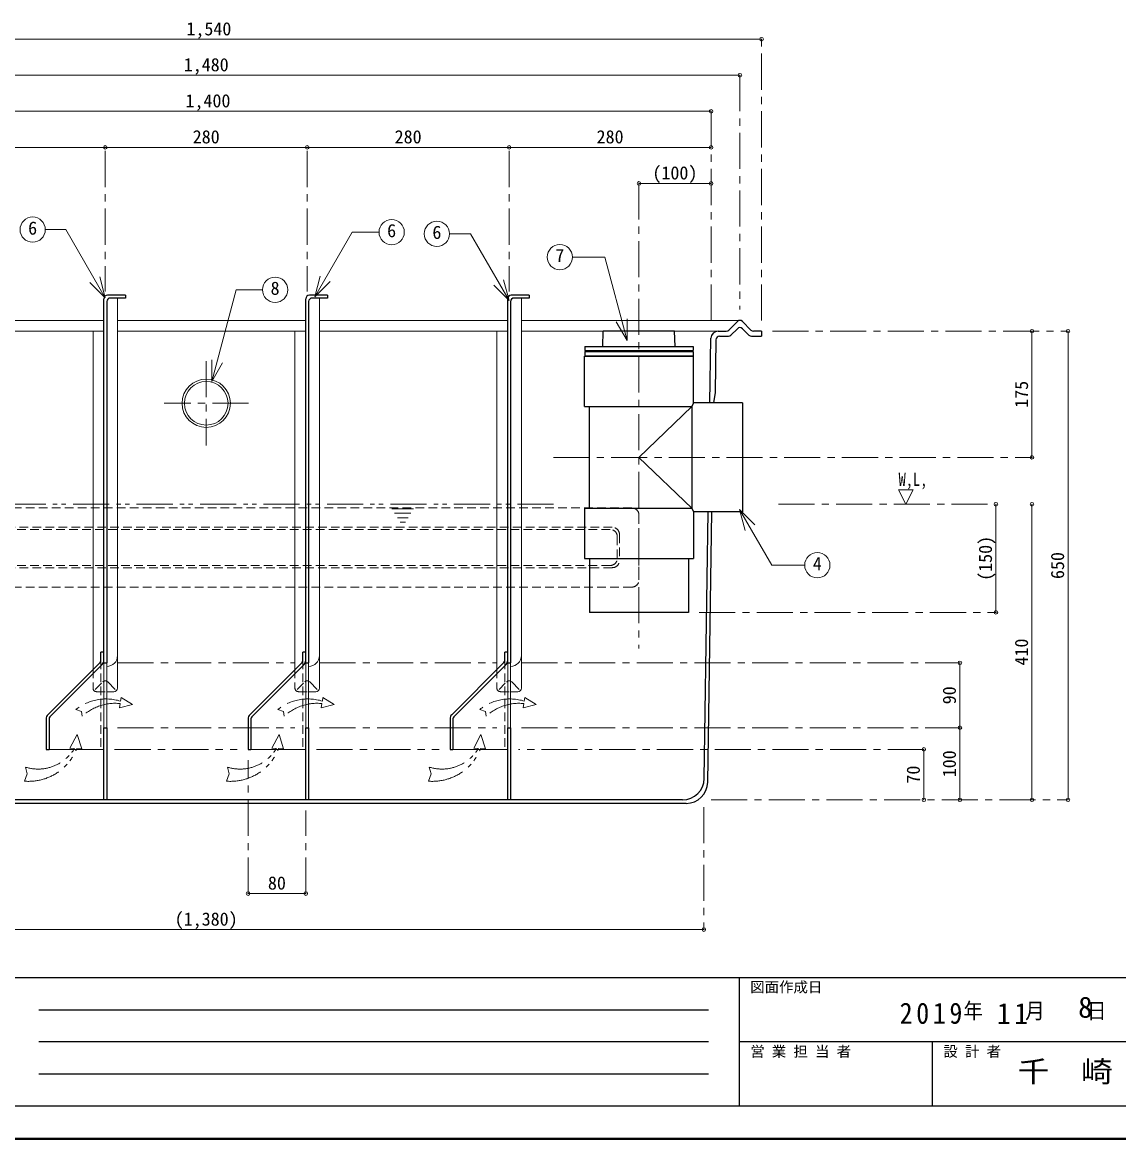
# Model space of a CAD drawing. Units: millimetres at full size, sheet at 1:10. Extents: x -2106 to 1944, y -1394 to 1416.
# Drawn here: x -1131 to 389, y -1394 to 155 of the extents above; entities that cross this region are included whole.
import ezdxf
from ezdxf.enums import TextEntityAlignment as Align

# ---------------------------------------------------------------- set-up
doc = ezdxf.new("R2010")
doc.units = ezdxf.units.MM
doc.header["$LTSCALE"] = 10
doc.header["$PDMODE"] = 32
doc.header["$PDSIZE"] = 5
for name, pattern in [('CHAIN1', [8, 5, -1, 1, -1]), ('DASHED1', [1.8, 1.2, -0.6]), ('DOUBLE_CHAIN1', [8.8, 5, -1, 0.6, -0.6, 0.6, -1])]:
    doc.linetypes.add(name, pattern=pattern)
doc.layers.add('0-0_ﾚｲﾔ1', color=7, linetype='Continuous', lineweight=9)
doc.styles.add('ＭＳ ゴシック', font='')
doc.styles.get('ＭＳ ゴシック').set_extended_font_data('MS Gothic')

msp = doc.modelspace()

# ---------------------------------------------------------------- linework, layer by layer
at = {"layer": '0-0_ﾚｲﾔ1', "color": 4}
for p, q in [((-1645.72, 131.27), (-105.72, 131.27)), ((-1615.72, 81.27), (-135.72, 81.27)), ((-1575.72, 31.27), (-175.72, 31.27)), ((-1295.72, -18.73), (-1015.72, -18.73)), ((-1015.72, -18.73), (-735.72, -18.73)), ((-735.72, -18.73), (-455.72, -18.73)), ((-455.72, -18.73), (-175.72, -18.73)), ((-275.72, -68.73), (-175.72, -68.73)), ((-1278.72, -258.73), (-1017.72, -258.73)), ((-998.72, -258.73), (-737.72, -258.73)), ((-718.72, -258.73), (-457.72, -258.73)), ((-438.72, -258.73), (-135.72, -258.73)), ((-1278.72, -273.73), (-1017.72, -273.73)), ((-1032.72, -273.73), (-1032.72, -743.07)), ((-998.72, -273.73), (-737.72, -273.73)), ((-752.72, -273.73), (-752.72, -743.07)), ((-718.72, -273.73), (-457.72, -273.73)), ((-472.72, -273.73), (-472.72, -743.07)), ((-325.22, -273.73), (-438.72, -273.73)), ((-226.22, -273.73), (-165.87, -273.73)), ((269.28, -273.73), (269.28, -448.73)), ((319.28, -273.73), (319.28, -923.73)), ((219.28, -513.73), (219.28, -663.73)), ((269.28, -513.73), (269.28, -923.73)), ((-998.72, -768.73), (-998.72, -723.73)), ((-718.72, -768.73), (-718.72, -723.73)), ((-438.72, -768.73), (-438.72, -723.73)), ((169.28, -733.73), (169.28, -923.73)), ((-1003.72, -773.73), (-1013.72, -773.73)), ((-1001.93, -770.54), (-1012.21, -760.17)), ((-723.72, -773.73), (-733.72, -773.73)), ((-721.93, -770.54), (-732.21, -760.17)), ((-443.72, -773.73), (-453.72, -773.73)), ((-441.93, -770.54), (-452.21, -760.17)), ((119.28, -853.73), (119.28, -923.73)), ((-817.72, -1053.73), (-737.72, -1053.73)), ((-1565.72, -1103.73), (-185.72, -1103.73))]:
    msp.add_line(p, q, dxfattribs=at)
at = {"layer": '0-0_ﾚｲﾔ1', "color": 4, "linetype": 'CHAIN1'}
for p, q in [((-105.72, -258.73), (-105.72, 131.27)), ((-135.72, 81.27), (-135.72, -243.73)), ((-175.72, 31.27), (-175.72, -258.73)), ((-1015.72, -23.73), (-1015.72, -218.73)), ((-735.72, -23.73), (-735.72, -218.73)), ((-455.72, -23.73), (-455.72, -218.73)), ((-275.72, -68.73), (-275.72, -713.73)), ((-90.72, -273.73), (319.28, -273.73)), ((-875.72, -315.23), (-875.72, -432.23)), ((-817.22, -373.73), (-934.22, -373.73)), ((-394.22, -448.73), (269.28, -448.73)), ((-588.22, -519.98), (-618.22, -519.98)), ((-591.97, -526.23), (-614.47, -526.23)), ((-82.22, -513.73), (214.28, -513.73)), ((-595.72, -532.48), (-610.72, -532.48)), ((-599.47, -538.73), (-606.97, -538.73)), ((-192.22, -663.73), (219.28, -663.73)), ((-998.72, -733.73), (-752.72, -733.73)), ((-718.72, -733.73), (-472.72, -733.73)), ((-438.72, -733.73), (169.28, -733.73)), ((-998.72, -823.73), (-752.72, -823.73)), ((-718.72, -823.73), (-472.72, -823.73)), ((-438.72, -823.73), (169.28, -823.73)), ((-1002.72, -853.73), (-832.72, -853.73)), ((-722.72, -853.73), (-552.72, -853.73)), ((119.28, -853.73), (-442.72, -853.73)), ((-817.72, -1053.73), (-817.72, -868.73)), ((-175.72, -923.73), (319.28, -923.73)), ((-737.72, -1053.73), (-737.72, -938.73)), ((-185.72, -933.73), (-185.72, -1103.73))]:
    msp.add_line(p, q, dxfattribs=at)
at = {"layer": '0-0_ﾚｲﾔ1', "lineweight": 18}
for p, q in [((-538.4, -138.71), (-509.31, -138.71)), ((-455.89, -231.23), (-509.31, -138.71)), ((-367.93, -170.93), (-323.25, -170.93)), ((-292.28, -286.51), (-323.25, -170.93)), ((-1015.7, -227.29), (-1023.46, -198.31)), ((-725.33, -226.21), (-717.56, -197.23)), ((-1015.7, -227.29), (-1036.91, -206.08)), ((-725.33, -226.21), (-704.11, -205)), ((-455.89, -231.23), (-477.1, -210.02)), ((-455.89, -231.23), (-463.65, -202.26)), ((-998.72, -227.73), (-998.72, -723.73)), ((-718.72, -227.73), (-718.72, -723.73)), ((-438.72, -227.73), (-438.72, -723.73)), ((-292.28, -286.51), (-307.28, -260.52)), ((-292.28, -286.51), (-292.28, -256.51)), ((-868.07, -343.37), (-868.07, -313.37)), ((-868.07, -343.37), (-853.07, -317.39)), ((84.28, -493.73), (94.28, -513.73)), ((84.28, -493.73), (104.28, -493.73)), ((94.28, -513.73), (104.28, -493.73)), ((-136.14, -521.07), (-114.92, -542.29)), ((-136.14, -521.07), (-128.37, -550.05)), ((-136.14, -521.07), (-91.54, -598.31)), ((-91.54, -598.31), (-45.86, -598.31)), ((-1017.72, -733.73), (-1017.72, -823.73)), ((-1013.72, -823.73), (-1013.72, -733.73)), ((-737.72, -733.73), (-737.72, -823.73)), ((-733.72, -823.73), (-733.72, -733.73)), ((-457.72, -733.73), (-457.72, -823.73)), ((-453.72, -823.73), (-453.72, -733.73)), ((-1093.72, -853.73), (-1017.72, -853.73)), ((-813.72, -853.73), (-737.72, -853.73)), ((-533.72, -853.73), (-457.72, -853.73))]:
    msp.add_line(p, q, dxfattribs=at)
at = {"layer": '0-0_ﾚｲﾔ1', "color": 5, "lineweight": 25}
for p, q in [((-1017.72, -733.73), (-1017.72, -228.73)), ((-987.72, -223.73), (-1012.72, -223.73)), ((-987.72, -227.73), (-1008.72, -227.73)), ((-987.72, -223.73), (-987.72, -227.73)), ((-737.72, -733.73), (-737.72, -228.73)), ((-707.72, -223.73), (-732.72, -223.73)), ((-707.72, -227.73), (-728.72, -227.73)), ((-707.72, -223.73), (-707.72, -227.73)), ((-457.72, -733.73), (-457.72, -228.73)), ((-427.72, -223.73), (-452.72, -223.73)), ((-427.72, -227.73), (-448.72, -227.73)), ((-427.72, -223.73), (-427.72, -227.73)), ((-1013.72, -232.73), (-1013.72, -733.73)), ((-733.72, -232.73), (-733.72, -733.73)), ((-453.72, -232.73), (-453.72, -733.73)), ((-151.04, -272.23), (-139.29, -260.23)), ((-120.4, -272.23), (-132.15, -260.23)), ((-325.72, -294.73), (-325.22, -273.73)), ((-226.22, -273.73), (-325.22, -273.73)), ((-225.72, -294.73), (-226.22, -273.73)), ((-165.87, -273.73), (-154.61, -273.73)), ((-148.1, -279.23), (-139.29, -270.24)), ((-123.35, -279.23), (-132.15, -270.24)), ((-105.72, -273.73), (-116.83, -273.73)), ((-105.72, -273.73), (-105.72, -280.73)), ((-177.25, -373.23), (-175.87, -283.57)), ((-163.9, -280.73), (-151.67, -280.73)), ((-119.77, -280.73), (-105.72, -280.73)), ((-351.22, -308.23), (-200.22, -308.23)), ((-351.22, -378.23), (-351.22, -308.23)), ((-350.72, -294.73), (-200.72, -294.73)), ((-350.72, -294.73), (-350.72, -300.73)), ((-350.72, -300.73), (-200.72, -300.73)), ((-350.72, -301.73), (-200.72, -301.73)), ((-350.72, -301.73), (-350.72, -307.73)), ((-350.72, -307.73), (-200.72, -307.73)), ((-200.72, -294.73), (-200.72, -300.73)), ((-200.72, -301.73), (-200.72, -307.73)), ((-200.22, -373.23), (-200.22, -308.23)), ((-351.22, -378.23), (-202.22, -378.23)), ((-344.22, -519.23), (-344.22, -378.23)), ((-132.22, -373.23), (-200.22, -373.23)), ((-351.22, -519.23), (-202.22, -519.23)), ((-351.22, -519.23), (-351.22, -589.23)), ((-185.27, -894.19), (-179.57, -524.23)), ((-180.34, -899.19), (-174.57, -524.23)), ((-351.22, -589.23), (-200.22, -589.23)), ((-344.22, -589.23), (-344.22, -663.73)), ((-1017.72, -718.73), (-1021.72, -718.73)), ((-1021.72, -730.41), (-1021.72, -718.73)), ((-737.72, -718.73), (-741.72, -718.73)), ((-741.72, -730.41), (-741.72, -718.73)), ((-457.72, -718.73), (-461.72, -718.73)), ((-461.72, -730.41), (-461.72, -718.73)), ((-1095.38, -805.73), (-1022.89, -733.24)), ((-1092.55, -808.56), (-1020.06, -736.07)), ((-1017.72, -733.73), (-1013.72, -733.73)), ((-815.38, -805.73), (-742.89, -733.24)), ((-812.55, -808.56), (-740.06, -736.07)), ((-737.72, -733.73), (-733.72, -733.73)), ((-535.38, -805.73), (-462.89, -733.24)), ((-532.55, -808.56), (-460.06, -736.07)), ((-457.72, -733.73), (-453.72, -733.73)), ((-1097.72, -811.38), (-1097.72, -853.73)), ((-1093.72, -811.38), (-1093.72, -853.73)), ((-817.72, -811.38), (-817.72, -853.73)), ((-813.72, -811.38), (-813.72, -853.73)), ((-537.72, -811.38), (-537.72, -853.73)), ((-533.72, -811.38), (-533.72, -853.73)), ((-1017.72, -923.73), (-1017.72, -823.73)), ((-1017.72, -823.73), (-1013.72, -823.73)), ((-1013.72, -823.73), (-1013.72, -923.73)), ((-737.72, -923.73), (-737.72, -823.73)), ((-737.72, -823.73), (-733.72, -823.73)), ((-733.72, -823.73), (-733.72, -923.73)), ((-457.72, -923.73), (-457.72, -823.73)), ((-457.72, -823.73), (-453.72, -823.73)), ((-453.72, -823.73), (-453.72, -923.73)), ((-1097.72, -853.73), (-1093.72, -853.73)), ((-817.72, -853.73), (-813.72, -853.73)), ((-537.72, -853.73), (-533.72, -853.73)), ((-210.34, -928.73), (-1541.1, -928.73)), ((-215.26, -923.73), (-1536.18, -923.73))]:
    msp.add_line(p, q, dxfattribs=at)
at = {"layer": '0-0_ﾚｲﾔ1', "color": 4, "linetype": 'DOUBLE_CHAIN1'}
for p, q in [((-394.22, -513.73), (-1567.72, -513.73)), ((-993.88, -781.66), (-994.73, -786.84)), ((-993.88, -781.66), (-978.12, -791.45)), ((-713.88, -781.66), (-714.73, -786.84)), ((-713.88, -781.66), (-698.12, -791.45)), ((-433.88, -781.66), (-434.73, -786.84)), ((-433.88, -781.66), (-418.12, -791.45)), ((-995.28, -790.21), (-996.22, -795.96)), ((-996.22, -795.96), (-978.12, -791.45)), ((-715.28, -790.21), (-716.22, -795.96)), ((-716.22, -795.96), (-698.12, -791.45)), ((-435.28, -790.21), (-436.22, -795.96)), ((-436.22, -795.96), (-418.12, -791.45)), ((-1055.28, -852.61), (-1048.44, -853.05)), ((-775.28, -852.61), (-768.44, -853.05)), ((-495.28, -852.61), (-488.44, -853.05))]:
    msp.add_line(p, q, dxfattribs=at)
at = {"layer": '0-0_ﾚｲﾔ1', "color": 4, "linetype": 'DASHED1'}
for p, q in [((-285.72, -518.73), (-1465.72, -518.73)), ((-275.72, -528.73), (-275.72, -618.73)), ((-312.72, -545.73), (-1438.72, -545.73)), ((-315.72, -548.73), (-1435.72, -548.73)), ((-302.72, -555.73), (-302.72, -591.73)), ((-305.72, -558.73), (-305.72, -588.73)), ((-312.72, -601.73), (-1438.72, -601.73)), ((-315.72, -598.73), (-1435.72, -598.73)), ((-285.72, -628.73), (-1465.72, -628.73)), ((-1032.72, -743.07), (-1032.72, -768.73)), ((-1021.72, -730.41), (-1021.72, -853.73)), ((-752.72, -743.07), (-752.72, -768.73)), ((-741.72, -730.41), (-741.72, -853.73)), ((-472.72, -743.07), (-472.72, -768.73)), ((-461.72, -730.41), (-461.72, -853.73)), ((-1029.51, -770.54), (-1019.23, -760.17)), ((-1027.72, -773.73), (-1013.72, -773.73)), ((-749.51, -770.54), (-739.23, -760.17)), ((-747.72, -773.73), (-733.72, -773.73)), ((-469.51, -770.54), (-459.23, -760.17)), ((-467.72, -773.73), (-453.72, -773.73))]:
    msp.add_line(p, q, dxfattribs=at)
at = {"layer": '0-0_ﾚｲﾔ1', "color": 6, "lineweight": 25}
for p, q in [((-2060.72, -1170.16), (1899.28, -1170.16)), ((-136.43, -1348.73), (-136.43, -1170.16)), ((-1107.86, -1214.8), (-179.29, -1214.8)), ((-179.29, -1259.44), (-1107.86, -1259.44)), ((1899.28, -1259.44), (-136.43, -1259.44)), ((131.42, -1348.73), (131.42, -1259.44)), ((-179.29, -1304.08), (-1107.86, -1304.08)), ((1899.28, -1348.73), (-2060.72, -1348.73))]:
    msp.add_line(p, q, dxfattribs=at)
at = {"layer": '0-0_ﾚｲﾔ1', "color": 1, "lineweight": 40}
msp.add_line((1944.28, -1393.73), (-2105.72, -1393.73), dxfattribs=at)
at = {"layer": '0-0_ﾚｲﾔ1', "lineweight": 18}
for points in [[(-1015.7, -227.29), (-1070.23, -132.83), (-1098.93, -132.83)], [(-725.33, -226.21), (-673.46, -136.38), (-636.12, -136.38)], [(-868.07, -343.37), (-834.02, -216.28), (-797.75, -216.28)]]:
    msp.add_lwpolyline(points, dxfattribs=at)
at = {"layer": '0-0_ﾚｲﾔ1', "color": 5, "lineweight": 25}
for points in [[(-168.9, -285.65), (-170.03, -358.73), (-172.18, -373.23)], [(-200.22, -373.23), (-202.22, -378.23), (-202.22, -519.23), (-200.22, -524.23), (-200.22, -589.23)], [(-132.22, -373.23), (-132.22, -524.23), (-200.22, -524.23)], [(-207.22, -589.23), (-207.22, -663.73), (-344.22, -663.73)]]:
    msp.add_lwpolyline(points, dxfattribs=at)
at = {"layer": '0-0_ﾚｲﾔ1', "color": 4}
msp.add_lwpolyline([(-202.22, -378.23), (-275.72, -448.73), (-202.22, -519.23)], dxfattribs=at)
at = {"layer": '0-0_ﾚｲﾔ1', "color": 4, "linetype": 'DOUBLE_CHAIN1'}
for points in [[(-1056.42, -798.43), (-1048.59, -801.04), (-1047.62, -807.78)], [(-776.42, -798.43), (-768.59, -801.04), (-767.62, -807.78)], [(-496.42, -798.43), (-488.59, -801.04), (-487.62, -807.78)], [(-1048.44, -853.05), (-1054.75, -833.24), (-1064.77, -852), (-1058.33, -852.41)], [(-768.44, -853.05), (-774.75, -833.24), (-784.77, -852), (-778.33, -852.41)], [(-488.44, -853.05), (-494.75, -833.24), (-504.77, -852), (-498.33, -852.41)], [(-1126.46, -878.4), (-1124.02, -887.76), (-1127.58, -897.87)], [(-846.46, -878.4), (-844.02, -887.76), (-847.58, -897.87)], [(-566.46, -878.4), (-564.02, -887.76), (-567.58, -897.87)]]:
    msp.add_lwpolyline(points, dxfattribs=at)
at = {"layer": '0-0_ﾚｲﾔ1', "lineweight": 18}
for centre, radius in [((-1116.43, -132.83), 17.5), ((-618.62, -136.38), 17.5), ((-555.9, -138.71), 17.5), ((-385.43, -170.93), 17.5), ((-780.25, -216.28), 17.5), ((-875.72, -373.73), 33.5), ((-875.72, -373.73), 30.18), ((-28.36, -598.31), 17.5)]:
    msp.add_circle(centre, radius, dxfattribs=at)
at = {"layer": '0-0_ﾚｲﾔ1', "color": 5, "lineweight": 25}
for centre, radius, start, end in [((-1012.72, -228.73), 5, 90, 180), ((-1008.72, -232.73), 5, 90, 180), ((-732.72, -228.73), 5, 90, 180), ((-728.72, -232.73), 5, 90, 180), ((-452.72, -228.73), 5, 90, 180), ((-448.72, -232.73), 5, 90, 180), ((-135.72, -263.73), 5, 44.3947, 135.6053), ((-165.87, -283.73), 10, 90, 179.1186), ((-154.61, -268.73), 5, 270, 315.6053), ((-135.72, -273.73), 5, 44.3947, 135.6053), ((-116.83, -268.73), 5, 224.3947, 270), ((-163.9, -285.73), 5, 90, 179.1186), ((-151.67, -275.73), 5, 270, 315.6053), ((-119.77, -275.73), 5, 224.3947, 270), ((-1025.72, -730.41), 4, 315, 0), ((-1025.72, -730.41), 8, 315, 360), ((-745.72, -730.41), 4, 315, 0), ((-745.72, -730.41), 8, 315, 360), ((-465.72, -730.41), 4, 315, 0), ((-465.72, -730.41), 8, 315, 360), ((-1089.72, -811.38), 8, 135, 180), ((-1089.72, -811.38), 4, 135, 180), ((-809.72, -811.38), 8, 135, 180), ((-809.72, -811.38), 4, 135, 180), ((-529.72, -811.38), 8, 135, 180), ((-529.72, -811.38), 4, 135, 180), ((-215.26, -893.73), 30, 270, 359.1186), ((-210.34, -898.73), 30, 270, 359.1186)]:
    msp.add_arc(centre, radius, start, end, dxfattribs=at)
at = {"layer": '0-0_ﾚｲﾔ1', "color": 4, "linetype": 'DASHED1'}
for centre, radius, start, end in [((-285.72, -528.73), 10, 0, 90), ((-315.72, -558.73), 10, 0, 90), ((-312.72, -555.73), 10, 0, 90), ((-315.72, -588.73), 10, 270, 0), ((-312.72, -591.73), 10, 270, 0), ((-285.72, -618.73), 10, 270, 0), ((-1027.72, -768.73), 5, 180, 270), ((-1015.72, -763.73), 5, 66.42182, 134.58732), ((-747.72, -768.73), 5, 180, 270), ((-735.72, -763.73), 5, 66.42182, 134.58732), ((-467.72, -768.73), 5, 180, 270), ((-455.72, -763.73), 5, 66.42182, 134.58732)]:
    msp.add_arc(centre, radius, start, end, dxfattribs=at)
at = {"layer": '0-0_ﾚｲﾔ1', "lineweight": 18}
for centre in [(-1013.72, -723.73), (-733.72, -723.73), (-453.72, -723.73)]:
    msp.add_arc(centre, 15, 270, 0, dxfattribs=at)
at = {"layer": '0-0_ﾚｲﾔ1', "color": 4}
for centre, start, end in [((-1015.72, -763.73), 45.41268, 66.42182), ((-1003.72, -768.73), 270, 0), ((-735.72, -763.73), 45.41268, 66.42182), ((-723.72, -768.73), 270, 0), ((-455.72, -763.73), 45.41268, 66.42182), ((-443.72, -768.73), 270, 0)]:
    msp.add_arc(centre, 5, start, end, dxfattribs=at)
at = {"layer": '0-0_ﾚｲﾔ1', "color": 4, "linetype": 'DOUBLE_CHAIN1'}
for centre, radius, start, end in [((-1014.63, -850.84), 67.02, 72.72308, 128.56828), ((-734.63, -850.84), 67.02, 72.72308, 128.56828), ((-454.63, -850.84), 67.02, 72.72308, 128.56828), ((-1002.07, -856.74), 66.88, 84.17021, 132.93127), ((-722.07, -856.74), 66.88, 84.17021, 132.93127), ((-442.07, -856.74), 66.88, 84.17021, 132.93127), ((-1121.91, -826.57), 71.53, 265.45171, 338.649), ((-1108.88, -822.19), 58.89, 252.63149, 329.12167), ((-841.91, -826.57), 71.53, 265.45171, 338.649), ((-828.88, -822.19), 58.89, 252.63149, 329.12167), ((-561.91, -826.57), 71.53, 265.45171, 338.649), ((-548.88, -822.19), 58.89, 252.63149, 329.12167)]:
    msp.add_arc(centre, radius, start, end, dxfattribs=at)
at = {"layer": '0-0_ﾚｲﾔ1', "color": 1}
for p in [(-105.72, 131.27), (-135.72, 81.27), (-175.72, 31.27), (-1015.72, -18.73), (-735.72, -18.73), (-455.72, -18.73), (-175.72, -18.73), (-275.72, -68.73), (-175.72, -68.73), (269.28, -273.73), (319.28, -273.73), (269.28, -448.73), (219.28, -513.73), (269.28, -513.73), (219.28, -663.73), (169.28, -733.73), (169.28, -823.73), (119.28, -853.73), (119.28, -923.73), (169.28, -923.73), (269.28, -923.73), (319.28, -923.73), (-817.72, -1053.73), (-737.72, -1053.73), (-185.72, -1103.73)]:
    msp.add_point(p, dxfattribs=at)

# ---------------------------------------------------------------- texts
at = {"layer": '0-0_ﾚｲﾔ1', "style": 'ＭＳ ゴシック'}
for s, height, p in [('1,540', 18.33, (-903.26, 131.08)), ('1,480', 18.33, (-906.97, 81.27)), ('1,400', 18.33, (-904.51, 31.23)), ('280', 18.33, (-894.47, -18.73)), ('280', 18.33, (-614.47, -18.73)), ('280', 18.33, (-334.47, -18.73)), ('(100)', 18.33, (-257.05, -68.77)), ('6', 18.33, (-1122.68, -145.33)), ('6', 18.33, (-624.87, -148.88)), ('6', 18.33, (-562.15, -151.21)), ('7', 18.33, (-391.68, -183.43)), ('8', 18.33, (-786.5, -228.78)), ('4', 18.33, (-34.61, -610.81)), ('80', 18.33, (-790.22, -1053.73)), ('(1,380)', 18.33, (-919.47, -1103.73)), ('図面作成日', 14.66, (-121.43, -1195.16)), ('8', 29.33, (333.28, -1234.8)), ('営 業 担 当 者', 14.66, (-121.43, -1284.44)), ('設 計 者', 14.66, (146.42, -1284.44))]:
    msp.add_text(s, height=height, dxfattribs=at).set_placement(p, align=Align.BOTTOM_LEFT)
for s, p in [('175', (269.28, -379.98)), ('(150)', (219.28, -619.98)), ('650', (319.28, -617.48)), ('410', (269.28, -737.48)), ('90', (169.28, -791.23)), ('100', (169.28, -892.48)), ('70', (119.28, -901.23))]:
    msp.add_text(s, height=18.33, rotation=90, dxfattribs=at).set_placement(p, align=Align.BOTTOM_LEFT)
for s, height, width, p in [('W,L,', 18.33, 0.8, (84.28, -493.73)), ('千\u3000崎', 29.33, 1.1, (249.28, -1324.08))]:
    msp.add_text(s, height=height, dxfattribs=dict(at, width=width)).set_placement(p, align=Align.BOTTOM_LEFT)
at = {"layer": '0-0_ﾚｲﾔ1', "attachment_point": 7, "style": 'ＭＳ ゴシック'}
for s, insert, char_height in [('\\T1.28;\\W0.9;2019', (85.78, -1234.8), 29.33), ('\\T1.27;\\W0.9;年\\~\\~\\~月\\~\\~\\~日', (174.28, -1229.8), 21.99), ('\\T1.27;\\W0.95;11', (220.78, -1234.8), 29.33)]:
    msp.add_mtext(s, dxfattribs=dict(at, insert=insert, char_height=char_height))

doc.saveas('drawing.dxf')
